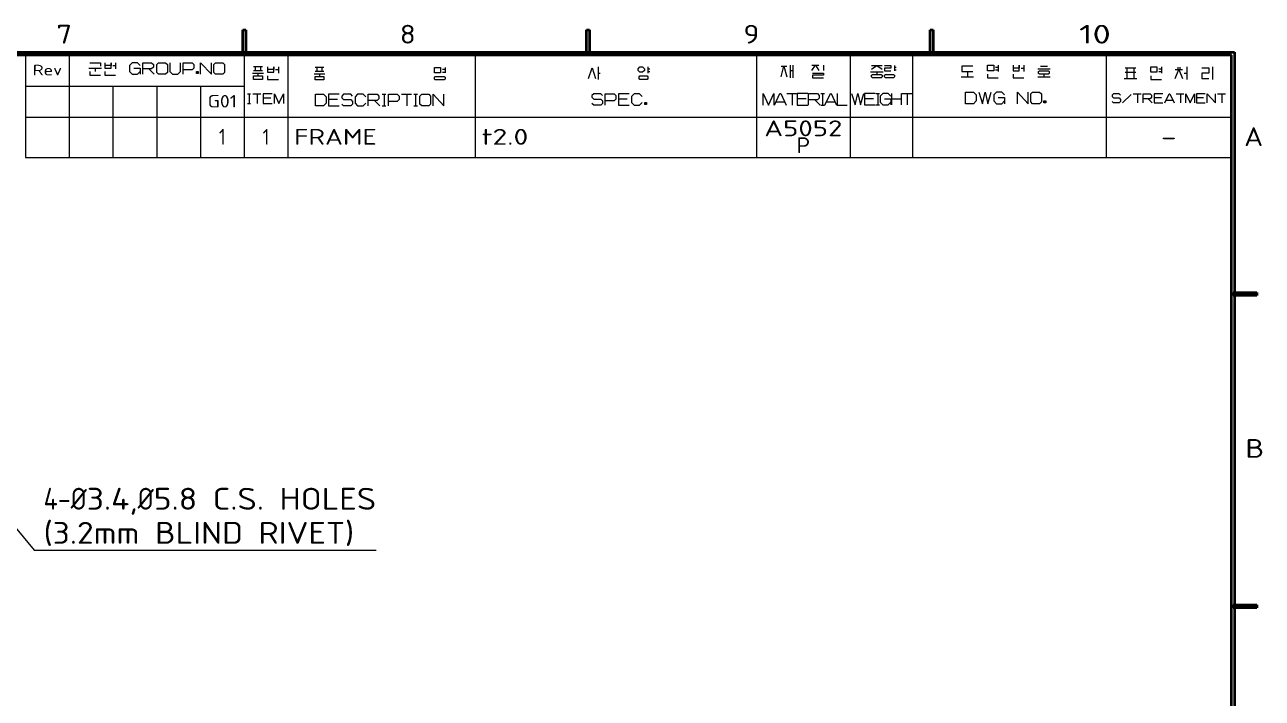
# Model space of a CAD drawing. Extents: x 23 to 587, y 4 to 413.
# Drawn here: x 386.6 to 584.7, y 303.8 to 411.6 of the extents above; entities that cross this region are included whole.
import ezdxf
from ezdxf.enums import TextEntityAlignment as Align

# ---------------------------------------------------------------- set-up
doc = ezdxf.new("R2010")
doc.units = 0
doc.layers.get('0').update_dxf_attribs({"lineweight": 13})
doc.layers.add('3', color=7, linetype='Continuous', lineweight=13)
doc.styles.get("Standard").update_dxf_attribs({"font": 'isocp.shx'})

# ---------------------------------------------------------------- blocks, each defined once
blk = doc.blocks.new('BLOCK30')
at = {"layer": '3', "color": 7, "lineweight": 13}
blk.add_text('7', height=3, dxfattribs=at).set_placement((391.62, 408.59), (394.16, 408.59), align=Align.FIT)
blk = doc.blocks.new('BLOCK31')
at = {"layer": '3', "color": 7, "lineweight": 13}
blk.add_text('8', height=3, dxfattribs=at).set_placement((446.62, 408.59), (449.16, 408.59), align=Align.FIT)
blk = doc.blocks.new('BLOCK32')
at = {"layer": '3', "color": 7, "lineweight": 13}
blk.add_text('9', height=3, dxfattribs=at).set_placement((501.62, 408.59), (504.16, 408.59), align=Align.FIT)
blk = doc.blocks.new('BLOCK33')
at = {"layer": '3', "color": 7, "lineweight": 13}
blk.add_text('10', height=3, dxfattribs=at).set_placement((555.35, 408.59), (560.43, 408.59), align=Align.FIT)
blk = doc.blocks.new('BLOCK34')
at = {"layer": '3', "color": 7, "lineweight": 13}
blk.add_text('A', height=3, dxfattribs=at).set_placement((581.77, 392.19), (584.81, 392.19), align=Align.FIT)
blk = doc.blocks.new('BLOCK35')
at = {"layer": '3', "color": 7, "lineweight": 13}
blk.add_text('B', height=3, dxfattribs=at).set_placement((581.96, 342.29), (585, 342.29), align=Align.FIT)
blk = doc.blocks.new('BLOCK92')
at = {"layer": '3', "color": 7, "lineweight": 5}
blk.add_solid([(410.24, 407.24), (409.76, 406.76), (30, 407.24), (30, 406.76)], dxfattribs=at)
blk = doc.blocks.new('BLOCK107')
at = {"layer": '3', "color": 7, "lineweight": 5}
blk.add_solid([(421.49, 410.8), (421.97, 410.8), (421.49, 407), (421.97, 407)], dxfattribs=at)
blk = doc.blocks.new('BLOCK108')
at = {"layer": '3', "color": 7, "lineweight": 5}
blk.add_solid([(476.49, 410.8), (476.97, 410.8), (476.49, 407), (476.97, 407)], dxfattribs=at)
blk = doc.blocks.new('BLOCK109')
at = {"layer": '3', "color": 7, "lineweight": 5}
blk.add_solid([(531.49, 410.8), (531.97, 410.8), (531.49, 407), (531.97, 407)], dxfattribs=at)
blk = doc.blocks.new('BLOCK110')
at = {"layer": '3', "color": 7, "lineweight": 5}
blk.add_solid([(580.01, 368.26), (580.01, 368.74), (583.81, 368.26), (583.81, 368.74)], dxfattribs=at)
blk = doc.blocks.new('BLOCK111')
at = {"layer": '3', "color": 7, "lineweight": 5}
blk.add_solid([(580.01, 318.26), (580.01, 318.74), (583.81, 318.26), (583.81, 318.74)], dxfattribs=at)
blk = doc.blocks.new('BLOCK128')
at = {"color": 7, "lineweight": 13}
for p, q in [((410.26, 407), (603.26, 407)), ((410.26, 402), (445.26, 402)), ((410.26, 397), (603.26, 397)), ((410.26, 390.58), (603.26, 390.58))]:
    blk.add_line(p, q, dxfattribs=at)
at = {"color": 7, "lineweight": 13, "ltscale": 0.410535}
for p, q in [((410.26, 407), (410.26, 390.58)), ((417.26, 407), (417.26, 390.58)), ((445.26, 407), (445.26, 390.58)), ((452.26, 407), (452.26, 390.58)), ((482.26, 407), (482.26, 390.58)), ((527.26, 407), (527.26, 390.58)), ((542.26, 407), (542.26, 390.58)), ((552.26, 407), (552.26, 390.58)), ((583.26, 407), (583.26, 390.58)), ((603.26, 407), (603.26, 390.58))]:
    blk.add_line(p, q, dxfattribs=at)
at = {"color": 7, "lineweight": 13, "ltscale": 0.285535}
for p, q in [((424.26, 402), (424.26, 390.58)), ((431.26, 402), (431.26, 390.58)), ((438.26, 402), (438.26, 390.58))]:
    blk.add_line(p, q, dxfattribs=at)
at = {"color": 7, "lineweight": 13}
for s, height, p, p2 in [('Rev', 1.7, (411.41, 403.71), (416.12, 403.71)), ('G01', 2, (439.42, 398.57), (444.1, 398.57)), ('A5052', 2.53, (528.51, 393.97), (541.01, 393.97)), ('1', 2.53, (441.22, 392.61), (442.3, 392.61)), ('1', 2.53, (448.22, 392.61), (449.3, 392.61)), ('FRAME', 2.53, (453.26, 392.61), (466.49, 392.61)), ('t2.0', 2.53, (483.26, 392.61), (490.74, 392.61)), ('P', 2.53, (533.68, 391.26), (535.85, 391.26)), ('-', 2.53, (592, 392.61), (594.53, 392.61))]:
    blk.add_text(s, height=height, dxfattribs=at).set_placement(p, p2, align=Align.FIT)
blk = doc.blocks.new('BLOCK156')
at = {"color": 7, "lineweight": 13}
for points in [[(551.05, -73.85), (579.42, -108.13), (688.89, -108.13)], [(554.32, -76.17), (551.05, -73.85), (552.72, -77.49)]]:
    blk.add_lwpolyline(points, dxfattribs=at)
for s, p, p2 in [('4-', (582.42, -95.13), (591.11, -95.13)), ('%%c', (591.11, -95.13), (596.24, -95.13)), ('3.4,', (596.24, -95.13), (612.56, -95.13)), ('%%c', (612.56, -95.13), (617.69, -95.13)), ('5.8 C.S. HOLES', (617.69, -95.13), (688.89, -95.13)), ('(3.2mm BLIND RIVET)', (582.42, -106.05), (681.85, -106.05))]:
    blk.add_text(s, height=7, dxfattribs=at).set_placement(p, p2, align=Align.FIT)

msp = doc.modelspace()

# ---------------------------------------------------------------- linework, layer by layer
at = {"color": 7, "lineweight": 13, "ltscale": 0.05}
for p, q in [((396.85, 404.67), (398.85, 404.67)), ((478.39, 404.86), (478.39, 402.86)), ((509.11, 405.12), (509.11, 403.12)), ((509.54, 405.12), (509.54, 403.12)), ((548.72, 404.54), (550.72, 404.54)), ((572.61, 404.85), (572.61, 402.85)), ((576.69, 404.85), (576.69, 402.85)), ((521.98, 404.09), (523.98, 404.09)), ((536.46, 403.25), (538.46, 403.25)), ((548.72, 403.25), (550.72, 403.25)), ((562.58, 403), (564.58, 403))]:
    msp.add_line(p, q, dxfattribs=at)
at = {"color": 7, "lineweight": 13, "ltscale": 0.014285}
for p, q in [((397.85, 404.67), (397.85, 404.1)), ((571.03, 404.71), (571.61, 404.71)), ((443.81, 400.47), (444.38, 400.47)), ((514, 400.58), (514.57, 400.58)), ((443.81, 398.62), (444.38, 398.62)), ((514, 398.72), (514.57, 398.72))]:
    msp.add_line(p, q, dxfattribs=at)
at = {"color": 7, "lineweight": 13, "ltscale": 0.010714}
for p, q in [((400.67, 405.1), (401.1, 405.1)), ((426.74, 404.42), (427.17, 404.42)), ((453.44, 404.47), (453.86, 404.47)), ((546.06, 404.68), (546.49, 404.68)), ((423.91, 403.85), (423.91, 403.42)), ((433.75, 403.76), (433.75, 403.33)), ((453.44, 404.04), (453.86, 404.04)), ((522.98, 404.09), (522.98, 403.66)), ((572.18, 403.85), (572.61, 403.85))]:
    msp.add_line(p, q, dxfattribs=at)
at = {"color": 7, "lineweight": 13, "ltscale": 0.025}
for p, q in [((401.1, 405.53), (401.1, 404.53)), ((427.17, 404.85), (427.17, 403.85)), ((486.34, 404.86), (486.34, 403.86)), ((542.4, 405.11), (542.4, 404.11)), ((546.49, 405.11), (546.49, 404.11)), ((568.52, 404.85), (568.52, 403.85))]:
    msp.add_line(p, q, dxfattribs=at)
at = {"color": 7, "lineweight": 13, "ltscale": 0.030304}
for p, q in [((406.45, 404.53), (407.3, 403.67)), ((442.55, 399.47), (443.41, 398.62))]:
    msp.add_line(p, q, dxfattribs=at)
at = {"color": 7, "lineweight": 13, "ltscale": 0.035714}
for p, q in [((424.62, 404.85), (423.2, 404.85)), ((423.2, 404.28), (424.62, 404.28)), ((436.64, 399.62), (435.21, 399.62)), ((483.03, 399.71), (481.6, 399.71)), ((511.66, 399.72), (510.23, 399.72)), ((522.44, 399.76), (521.01, 399.76))]:
    msp.add_line(p, q, dxfattribs=at)
at = {"color": 7, "lineweight": 13, "ltscale": 0.035715}
for p, q in [((434.46, 404.76), (433.04, 404.76)), ((433.04, 404.19), (434.46, 404.19))]:
    msp.add_line(p, q, dxfattribs=at)
at = {"color": 7, "lineweight": 13, "ltscale": 0.021429}
for p, q in [((453.86, 404.76), (453.86, 403.9)), ((507.68, 404.98), (508.54, 404.98)), ((514.41, 405.12), (514.41, 404.27)), ((525.79, 405.09), (525.79, 404.24)), ((537.46, 404.11), (537.46, 403.25))]:
    msp.add_line(p, q, dxfattribs=at)
at = {"color": 7, "lineweight": 13, "ltscale": 0.007143}
for p, q in [((486.34, 404.57), (486.63, 404.57)), ((486.34, 404.14), (486.63, 404.14)), ((525.79, 404.81), (526.08, 404.81)), ((525.79, 404.38), (526.08, 404.38)), ((414.19, 404.1), (414.19, 403.81)), ((478.39, 403.86), (478.67, 403.86)), ((485.97, 399.14), (485.97, 398.86)), ((549.86, 399.4), (549.86, 399.11))]:
    msp.add_line(p, q, dxfattribs=at)
at = {"color": 7, "lineweight": 13, "ltscale": 0.010715}
for p, q in [((509.11, 404.27), (509.54, 404.27)), ((541.97, 404.82), (542.4, 404.82)), ((541.97, 404.4), (542.4, 404.4)), ((568.09, 404.57), (568.52, 404.57)), ((568.09, 404.14), (568.52, 404.14)), ((549.72, 403.68), (549.72, 403.25))]:
    msp.add_line(p, q, dxfattribs=at)
at = {"color": 7, "lineweight": 13, "ltscale": 0.028571}
for p, q in [((512.55, 405.12), (513.7, 405.12)), ((549.15, 404.97), (550.29, 404.97)), ((568.53, 399.88), (567.39, 399.88)), ((575.29, 399.88), (574.15, 399.88))]:
    msp.add_line(p, q, dxfattribs=at)
at = {"color": 7, "lineweight": 13, "ltscale": 0.042857}
for p, q in [((522.12, 405.09), (523.83, 405.09)), ((562.72, 404.71), (564.43, 404.71)), ((423.05, 403.85), (424.77, 403.85)), ((432.89, 403.76), (434.61, 403.76)), ((562.72, 404), (564.43, 404))]:
    msp.add_line(p, q, dxfattribs=at)
at = {"color": 7, "lineweight": 13, "ltscale": 0.028572}
msp.add_line((570.75, 404.42), (571.89, 404.42), dxfattribs=at)
at = {"color": 7, "lineweight": 13, "ltscale": 0.012143}
for p, q in [((422.23, 400.56), (422.72, 400.56)), ((422.23, 398.98), (422.72, 398.98))]:
    msp.add_line(p, q, dxfattribs=at)
at = {"color": 7, "lineweight": 13, "ltscale": 0.039465}
for p, q in [((422.48, 400.56), (422.48, 398.98)), ((423.79, 400.56), (423.79, 398.98))]:
    msp.add_line(p, q, dxfattribs=at)
at = {"color": 7, "lineweight": 13, "ltscale": 0.033393}
msp.add_line((423.06, 400.56), (424.39, 400.56), dxfattribs=at)
at = {"color": 7, "lineweight": 13, "ltscale": 0.046429}
for p, q in [((444.09, 400.47), (444.09, 398.62)), ((447.75, 400.47), (447.75, 398.62)), ((449.15, 400.47), (449.15, 398.62)), ((509.42, 400.58), (509.42, 398.72)), ((514.29, 400.58), (514.29, 398.72)), ((523.11, 400.62), (523.11, 398.76)), ((525.31, 400.62), (525.31, 398.76)), ((526.88, 400.62), (526.88, 398.76)), ((527.84, 400.62), (527.84, 398.76))]:
    msp.add_line(p, q, dxfattribs=at)
at = {"color": 7, "lineweight": 13, "ltscale": 0.039286}
for p, q in [((446.89, 400.47), (448.46, 400.47)), ((508.56, 400.58), (510.13, 400.58)), ((525.31, 399.76), (526.88, 399.76))]:
    msp.add_line(p, q, dxfattribs=at)
at = {"color": 7, "lineweight": 13, "ltscale": 0.014286}
for p, q in [((448.86, 400.47), (449.44, 400.47)), ((522.83, 400.62), (523.4, 400.62)), ((448.86, 398.62), (449.44, 398.62)), ((522.83, 398.76), (523.4, 398.76))]:
    msp.add_line(p, q, dxfattribs=at)
at = {"color": 7, "lineweight": 13, "ltscale": 0.039285}
msp.add_line((526.98, 400.62), (528.56, 400.62), dxfattribs=at)
at = {"color": 7, "lineweight": 13, "ltscale": 0.048487}
msp.add_line((563.68, 400.45), (562.31, 399.08), dxfattribs=at)
at = {"color": 7, "lineweight": 13, "ltscale": 0.031429}
for p, q in [((564, 400.57), (565.26, 400.57)), ((570.88, 400.57), (572.14, 400.57)), ((577.53, 400.57), (578.79, 400.57))]:
    msp.add_line(p, q, dxfattribs=at)
at = {"color": 7, "lineweight": 13, "ltscale": 0.037143}
for p, q in [((564.69, 400.57), (564.69, 399.08)), ((571.57, 400.57), (571.57, 399.08)), ((578.22, 400.57), (578.22, 399.08))]:
    msp.add_line(p, q, dxfattribs=at)
at = {"color": 7, "lineweight": 13, "ltscale": 0.030357}
msp.add_line((425.95, 399.83), (424.73, 399.83), dxfattribs=at)
at = {"color": 7, "lineweight": 13, "ltscale": 0.032143}
for p, q in [((506.89, 399.29), (508.17, 399.29)), ((514.96, 399.29), (516.25, 399.29))]:
    msp.add_line(p, q, dxfattribs=at)
at = {"color": 7, "lineweight": 13, "ltscale": 0.030305}
msp.add_line((513.05, 399.58), (513.9, 398.72), dxfattribs=at)
at = {"color": 7, "lineweight": 13, "ltscale": 0.024243}
msp.add_line((566.38, 399.77), (567.07, 399.08), dxfattribs=at)
at = {"color": 7, "lineweight": 13, "ltscale": 0.025715}
msp.add_line((569.31, 399.54), (570.33, 399.54), dxfattribs=at)
at = {"color": 7, "lineweight": 13}
for points in [[(396.99, 405.53), (398.7, 405.53), (398.7, 404.96)], [(399.39, 405.53), (399.39, 404.67), (400.39, 404.67), (400.39, 405.53), (400.39, 405.1), (399.39, 405.1)], [(405.05, 405.1), (404.62, 405.53), (403.76, 405.53), (403.33, 405.1), (403.33, 404.1), (403.76, 403.67), (404.62, 403.67), (405.05, 404.1)], [(404.05, 404.67), (405.05, 404.67), (405.05, 403.67)], [(405.45, 403.67), (405.45, 405.53), (406.87, 405.53), (407.16, 405.24), (407.16, 404.81), (406.87, 404.53), (405.45, 404.53)], [(409.82, 405.53), (409.82, 404.1), (410.25, 403.67), (411.1, 403.67), (411.53, 404.1), (411.53, 405.53)], [(411.93, 403.67), (411.93, 405.53), (413.36, 405.53), (413.65, 405.24), (413.65, 404.67), (413.36, 404.39), (411.93, 404.39)], [(414.73, 403.67), (414.73, 405.53), (416.45, 403.67), (416.45, 405.53)], [(423.48, 404.85), (423.48, 404.28), (424.34, 404.28), (424.34, 404.85)], [(425.45, 404.85), (425.45, 403.99), (426.45, 403.99), (426.45, 404.85), (426.45, 404.42), (425.45, 404.42)], [(433.32, 404.76), (433.32, 404.19), (434.18, 404.19), (434.18, 404.76)], [(476.82, 403), (477.39, 404.71), (477.96, 403)], [(507.68, 403.27), (508.11, 404.98), (508.54, 403.27)], [(512.55, 404.27), (513.13, 405.12), (513.7, 404.27)], [(522.12, 404.52), (522.98, 405.09), (523.83, 404.52)], [(524.22, 405.09), (525.22, 405.09), (525.22, 404.66), (524.22, 404.66), (524.22, 404.24), (525.22, 404.24)], [(538.32, 404.97), (536.6, 404.97), (536.6, 404.11), (538.32, 404.11)], [(544.77, 405.11), (544.77, 404.25), (545.77, 404.25), (545.77, 405.11), (545.77, 404.68), (544.77, 404.68)], [(563.01, 404.71), (563.01, 403), (564.15, 403), (564.15, 404.71)], [(570.75, 403), (571.32, 404.42), (571.89, 403)], [(574.98, 404.71), (576.12, 404.71), (576.12, 403.85), (574.98, 403.85), (574.98, 403), (576.12, 403)], [(396.99, 404.1), (396.99, 403.53), (398.7, 403.53)], [(399.39, 404.1), (399.39, 403.53), (401.1, 403.53)], [(425.45, 403.42), (425.45, 402.85), (427.17, 402.85)], [(512.7, 403.84), (514.41, 403.84), (514.41, 403.55), (512.7, 403.55), (512.7, 403.12), (514.41, 403.12)], [(540.69, 403.68), (540.69, 403.11), (542.4, 403.11)], [(544.77, 403.68), (544.77, 403.11), (546.49, 403.11)], [(566.81, 403.42), (566.81, 402.85), (568.52, 402.85)], [(426.19, 400.56), (424.73, 400.56), (424.73, 398.98), (426.19, 398.98)], [(426.53, 398.98), (426.53, 400.56), (427.26, 398.98), (427.99, 400.56), (427.99, 398.98)], [(436.92, 400.47), (435.21, 400.47), (435.21, 398.62), (436.92, 398.62)], [(439.04, 400.19), (438.75, 400.47), (437.61, 400.47), (437.32, 400.19), (437.32, 399.9), (437.61, 399.62), (438.75, 399.62), (439.04, 399.33), (439.04, 398.9), (438.75, 398.62), (437.61, 398.62), (437.32, 398.9)], [(441.15, 400.04), (440.72, 400.47), (439.86, 400.47), (439.44, 400.04), (439.44, 399.04), (439.86, 398.62), (440.72, 398.62), (441.15, 399.04)], [(441.55, 398.62), (441.55, 400.47), (442.98, 400.47), (443.26, 400.19), (443.26, 399.76), (442.98, 399.47), (441.55, 399.47)], [(444.78, 398.62), (444.78, 400.47), (446.21, 400.47), (446.49, 400.19), (446.49, 399.62), (446.21, 399.33), (444.78, 399.33)], [(451.95, 398.62), (451.95, 400.47), (453.66, 398.62), (453.66, 400.47)], [(479.08, 400.29), (478.8, 400.57), (477.65, 400.57), (477.37, 400.29), (477.37, 400), (477.65, 399.71), (478.8, 399.71), (479.08, 399.43), (479.08, 399), (478.8, 398.71), (477.65, 398.71), (477.37, 399)], [(479.48, 398.71), (479.48, 400.57), (480.91, 400.57), (481.2, 400.29), (481.2, 399.71), (480.91, 399.43), (479.48, 399.43)], [(483.31, 400.57), (481.6, 400.57), (481.6, 398.71), (483.31, 398.71)], [(485.43, 400.14), (485, 400.57), (484.14, 400.57), (483.71, 400.14), (483.71, 399.14), (484.14, 398.71), (485, 398.71), (485.43, 399.14)], [(504.79, 398.72), (504.79, 400.58), (505.65, 398.72), (506.5, 400.58), (506.5, 398.72)], [(506.6, 398.72), (507.46, 400.58), (507.6, 400.58), (508.46, 398.72)], [(511.95, 400.58), (510.23, 400.58), (510.23, 398.72), (511.95, 398.72)], [(512.05, 398.72), (512.05, 400.58), (513.47, 400.58), (513.76, 400.29), (513.76, 399.86), (513.47, 399.58), (512.05, 399.58)], [(514.67, 398.72), (515.53, 400.58), (515.67, 400.58), (516.53, 398.72)], [(516.63, 400.58), (516.63, 398.72), (518.2, 398.72)], [(518.91, 400.62), (519.48, 398.76), (519.91, 400.62), (520.34, 398.76), (520.91, 400.62)], [(522.73, 400.62), (521.01, 400.62), (521.01, 398.76), (522.73, 398.76)], [(525.21, 400.19), (524.78, 400.62), (523.93, 400.62), (523.5, 400.19), (523.5, 399.19), (523.93, 398.76), (524.78, 398.76), (525.21, 399.19)], [(539.29, 400.82), (539.86, 398.97), (540.29, 400.82), (540.72, 398.97), (541.29, 400.82)], [(543.4, 400.4), (542.97, 400.82), (542.12, 400.82), (541.69, 400.4), (541.69, 399.4), (542.12, 398.97), (542.97, 398.97), (543.4, 399.4)], [(545.49, 398.97), (545.49, 400.82), (547.2, 398.97), (547.2, 400.82)], [(561.99, 400.34), (561.76, 400.57), (560.85, 400.57), (560.62, 400.34), (560.62, 400.11), (560.85, 399.88), (561.76, 399.88), (561.99, 399.65), (561.99, 399.31), (561.76, 399.08), (560.85, 399.08), (560.62, 399.31)], [(565.58, 399.08), (565.58, 400.57), (566.72, 400.57), (566.95, 400.34), (566.95, 400), (566.72, 399.77), (565.58, 399.77)], [(568.76, 400.57), (567.39, 400.57), (567.39, 399.08), (568.76, 399.08)], [(569.08, 399.08), (569.76, 400.57), (569.88, 400.57), (570.56, 399.08)], [(572.46, 399.08), (572.46, 400.57), (573.15, 399.08), (573.83, 400.57), (573.83, 399.08)], [(575.52, 400.57), (574.15, 400.57), (574.15, 399.08), (575.52, 399.08)], [(575.84, 399.08), (575.84, 400.57), (577.21, 399.08), (577.21, 400.57)], [(524.21, 399.76), (525.21, 399.76), (525.21, 398.76)], [(542.4, 399.97), (543.4, 399.97), (543.4, 398.97)]]:
    msp.add_lwpolyline(points, dxfattribs=at)
for points in [[(407.99, 405.53), (409.13, 405.53), (409.42, 405.24), (409.42, 403.96), (409.13, 403.67), (407.99, 403.67), (407.7, 403.96), (407.7, 405.24)], [(417.13, 405.53), (418.27, 405.53), (418.56, 405.24), (418.56, 403.96), (418.27, 403.67), (417.13, 403.67), (416.85, 403.96), (416.85, 405.24)], [(452.15, 404.76), (453.15, 404.76), (453.15, 403.9), (452.15, 403.9)], [(485.06, 404.86), (485.48, 404.86), (485.77, 404.57), (485.77, 404.29), (485.48, 404), (485.06, 404), (484.77, 404.29), (484.77, 404.57)], [(540.69, 405.11), (541.69, 405.11), (541.69, 404.25), (540.69, 404.25)], [(549, 404.25), (550.43, 404.25), (550.57, 404.11), (550.57, 403.82), (550.43, 403.68), (549, 403.68), (548.86, 403.82), (548.86, 404.11)], [(566.81, 404.85), (567.81, 404.85), (567.81, 404), (566.81, 404)], [(414.05, 404.1), (414.33, 404.1), (414.33, 403.81), (414.05, 403.81)], [(423.2, 403.42), (424.62, 403.42), (424.62, 402.85), (423.2, 402.85)], [(433.04, 403.33), (434.46, 403.33), (434.46, 402.76), (433.04, 402.76)], [(452.29, 403.33), (453.72, 403.33), (453.86, 403.19), (453.86, 402.9), (453.72, 402.76), (452.29, 402.76), (452.15, 402.9), (452.15, 403.19)], [(485.06, 403.43), (486.2, 403.43), (486.34, 403.29), (486.34, 403), (486.2, 402.86), (485.06, 402.86), (484.91, 403), (484.91, 403.29)], [(522.26, 403.66), (523.69, 403.66), (523.83, 403.52), (523.83, 403.24), (523.69, 403.09), (522.26, 403.09), (522.12, 403.24), (522.12, 403.52)], [(524.36, 403.66), (525.65, 403.66), (525.79, 403.52), (525.79, 403.24), (525.65, 403.09), (524.36, 403.09), (524.22, 403.24), (524.22, 403.52)], [(433.09, 400.47), (434.38, 400.47), (434.81, 400.04), (434.81, 399.04), (434.38, 398.62), (433.09, 398.62)], [(450.12, 400.47), (451.26, 400.47), (451.55, 400.19), (451.55, 398.9), (451.26, 398.62), (450.12, 398.62), (449.84, 398.9), (449.84, 400.19)], [(537.17, 400.82), (538.46, 400.82), (538.89, 400.4), (538.89, 399.4), (538.46, 398.97), (537.17, 398.97)], [(547.89, 400.82), (549.03, 400.82), (549.32, 400.54), (549.32, 399.25), (549.03, 398.97), (547.89, 398.97), (547.6, 399.25), (547.6, 400.54)], [(485.83, 399.14), (486.11, 399.14), (486.11, 398.86), (485.83, 398.86)], [(549.72, 399.4), (550, 399.4), (550, 399.11), (549.72, 399.11)]]:
    msp.add_lwpolyline(points, close=True, dxfattribs=at)
at = {"layer": '3', "color": 7, "lineweight": 35, "ltscale": 0.095}
for p, q in [((421.49, 407), (421.49, 410.8)), ((421.97, 410.8), (421.97, 407)), ((476.49, 407), (476.49, 410.8)), ((476.97, 410.8), (476.97, 407)), ((531.49, 407), (531.49, 410.8)), ((531.97, 410.8), (531.97, 407)), ((580.01, 368.74), (583.81, 368.74)), ((583.81, 368.26), (580.01, 368.26)), ((580.01, 318.74), (583.81, 318.74)), ((583.81, 318.26), (580.01, 318.26))]:
    msp.add_line(p, q, dxfattribs=at)
at = {"layer": '3', "color": 7, "lineweight": 35, "ltscale": 0.011875}
for p, q in [((421.49, 410.8), (421.97, 410.8)), ((476.49, 410.8), (476.97, 410.8)), ((531.49, 410.8), (531.97, 410.8)), ((421.97, 407), (421.49, 407)), ((476.97, 407), (476.49, 407)), ((531.97, 407), (531.49, 407)), ((580.01, 368.26), (580.01, 368.74)), ((583.81, 368.74), (583.81, 368.26)), ((580.01, 318.26), (580.01, 318.74)), ((583.81, 318.74), (583.81, 318.26))]:
    msp.add_line(p, q, dxfattribs=at)
at = {"layer": '3', "color": 7, "lineweight": 35}
for p, q in [((30, 407.24), (580.2, 407.24)), ((579.73, 406.76), (30, 406.76)), ((579.73, 9.76), (579.73, 406.76)), ((580.2, 407.24), (580.2, 10.24))]:
    msp.add_line(p, q, dxfattribs=at)
at = {"layer": '3', "color": 7, "lineweight": 35, "ltscale": 0.016794}
for p, q in [((410.24, 407.24), (409.76, 406.76)), ((409.76, 406.76), (410.24, 407.24))]:
    msp.add_line(p, q, dxfattribs=at)

# ---------------------------------------------------------------- block references
at = {"lineweight": 0}
msp.add_blockref('BLOCK128', (-23.56, -0.21), dxfattribs=at)
at = {"lineweight": 0, "xscale": 0.5, "yscale": 0.5, "zscale": 0.5}
msp.add_blockref('BLOCK156', (98.38, 381.55), dxfattribs=at)
at = {"layer": '3', "lineweight": 0}
for name in ['BLOCK30', 'BLOCK107', 'BLOCK31', 'BLOCK108', 'BLOCK32', 'BLOCK109', 'BLOCK33', 'BLOCK92', 'BLOCK34', 'BLOCK110', 'BLOCK35', 'BLOCK111']:
    msp.add_blockref(name, (0, 0), dxfattribs=at)

doc.saveas('drawing.dxf')
